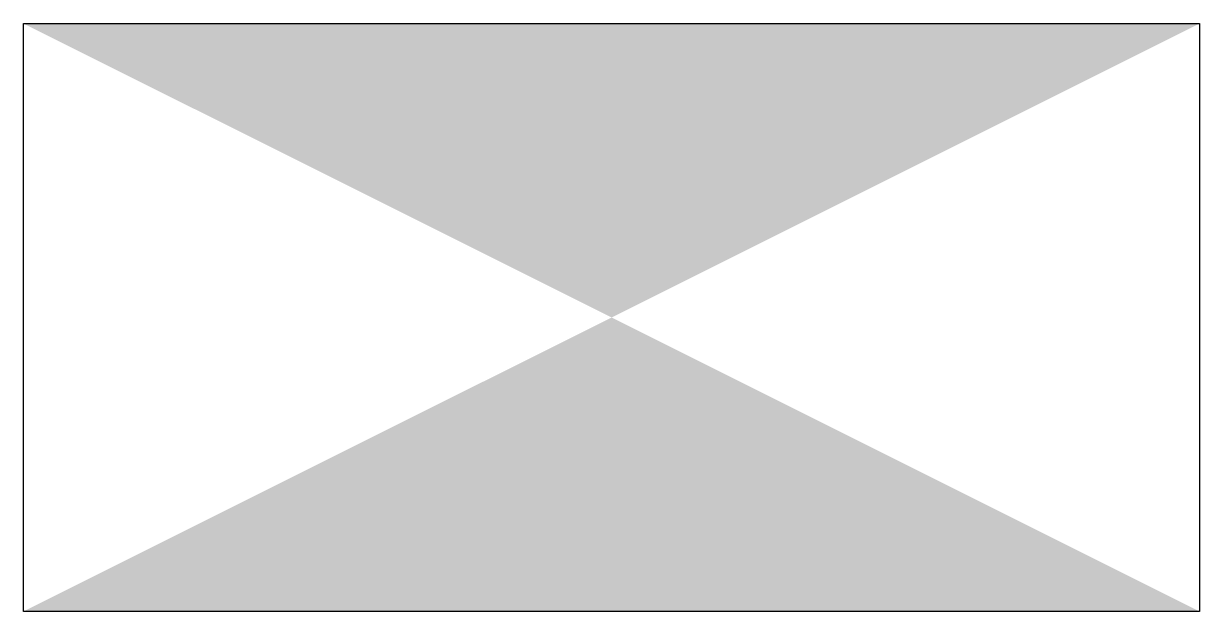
# Model space of a CAD drawing. Extents: x 52.9 to 122.9, y 41.6 to 76.6.
import ezdxf

# ---------------------------------------------------------------- set-up
doc = ezdxf.new("R2010")
doc.units = 0
doc.layers.get('0').update_dxf_attribs({"linetype": 'CONTINUOUS'})

msp = doc.modelspace()

# ---------------------------------------------------------------- linework, layer by layer
msp.add_lwpolyline([(52.852, 76.606), (122.852, 76.606), (122.852, 41.606), (52.852, 41.606), (52.852, 76.606)])
msp.add_solid([(52.852, 76.606), (122.852, 76.606), (122.852, 41.606), (52.852, 41.606)])

doc.saveas('drawing.dxf')
